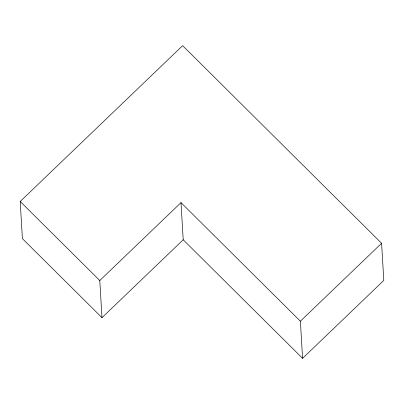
<?xml version="1.0" encoding="UTF-8"?>
<svg xmlns="http://www.w3.org/2000/svg" width="404" height="404" viewBox="0 0 404 404"><rect width="100%" height="100%" fill="white"/><g stroke="black" fill="none" stroke-linecap="round" stroke-linejoin="round"><path stroke-width="0.61" d="M101.99 317.675L22.407 238.623L20.2 201.48L182.633 45.662L381.593 243.284L383.8 280.432L302.586 358.338L183.209 239.764L181.002 202.621L99.783 280.527L101.99 317.675L183.209 239.764M302.586 358.338L300.379 321.195L381.593 243.284M181.002 202.621L300.379 321.195M20.2 201.48L99.783 280.527"/></g></svg>
